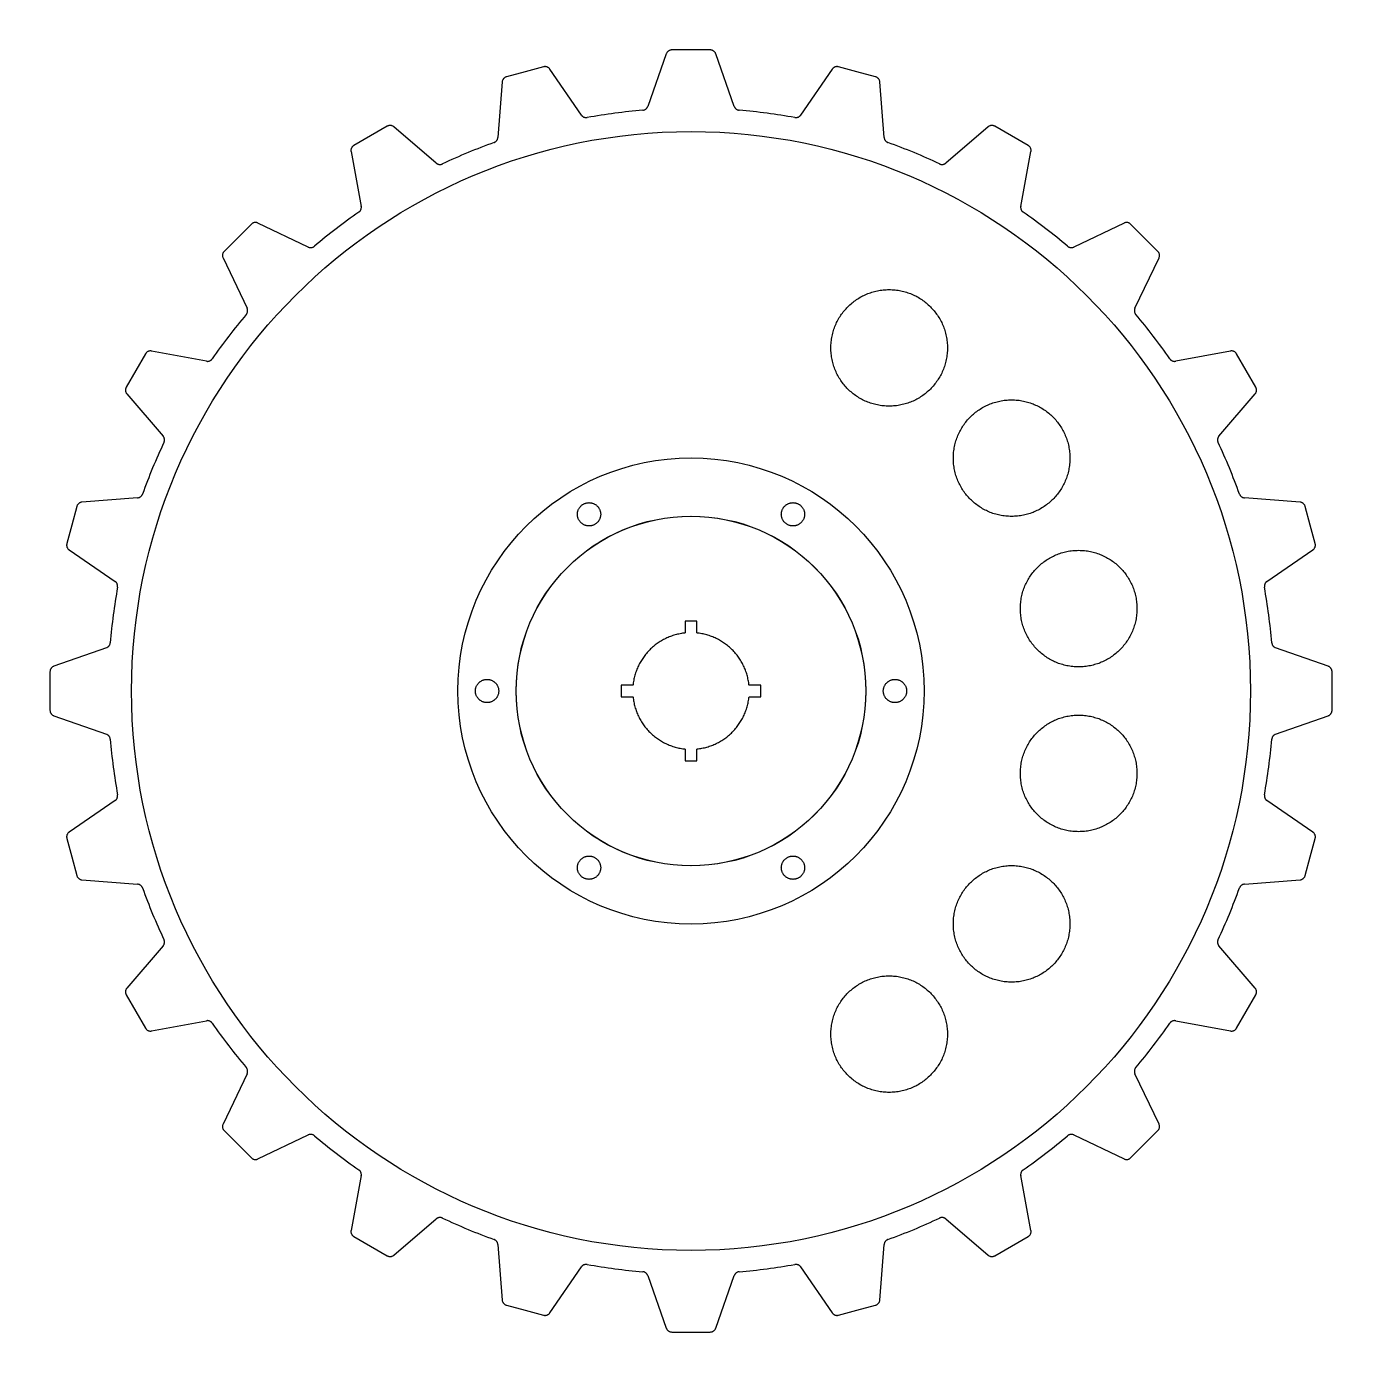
# Model space of a CAD drawing. Header units: millimetres. Extents: x 2420 to 3560, y 1362 to 2502.
import ezdxf

# ---------------------------------------------------------------- set-up
doc = ezdxf.new("R2010")
doc.units = ezdxf.units.MM
doc.linetypes.add('CENTER', pattern=[50.8, 31.75, -6.35, 6.35, -6.35])
doc.layers.get('0').update_dxf_attribs({"linetype": 'CENTER'})

# ---------------------------------------------------------------- blocks, each defined once
blk = doc.blocks.new('*U1')
at = {"ltscale": 10}
blk.add_lwpolyline([(41.4, 298.3, -0.295344), (37.1, 301.6), (21.2, 346.7, 0.318005), (16.5, 350), (0, 350), (-16.5, 350, 0.318005), (-21.2, 346.7), (-37.1, 301.6, -0.295344), (-41.4, 298.3)], format="xyb", dxfattribs=at)
at = {"linetype": 'ByBlock', "ltscale": 10}
blk.add_circle((0, -200), 150, dxfattribs=at)
blk = doc.blocks.new('*U2')
at = {"color": 0, "linetype": 'ByBlock', "lineweight": -2, "transparency": 16777216}
for p, rotation in [((2938.5, 2124.9), 14.99999999999997), ((3042.1, 2124.9), 345), ((2890.3, 2104.9), 29.99999999999999), ((3090.3, 2104.9), 330.0000000000001), ((2848.9, 2073.1), 45.00000000000001), ((3131.7, 2073.1), 314.9999999999999), ((2817.1, 2031.7), 59.99999999999999), ((3163.5, 2031.7), 300.0000000000001), ((2797.1, 1983.5), 75.00000000000001), ((3183.5, 1983.5), 285), ((2848.9, 1790.3), 135), ((3131.7, 1790.3), 225), ((2817.1, 1831.7), 120), ((2890.3, 1758.5), 150), ((3090.3, 1758.5), 210), ((3163.5, 1831.7), 240), ((2797.1, 1879.9), 105), ((2938.5, 1738.5), 165.0000000000001), ((3042.1, 1738.5), 194.9999999999999), ((3183.5, 1879.9), 255), ((2790.3, 1931.7), 90), ((2990.3, 1731.7), 180), ((3190.3, 1931.7), 270)]:
    blk.add_blockref('*U1', p, dxfattribs=dict(at, rotation=rotation))
blk.add_blockref('*U1', (2990.3, 2131.7), dxfattribs=at)
blk = doc.blocks.new('*U3')
at = {"ltscale": 10}
blk.add_circle((0, 0), 10, dxfattribs=at)
blk = doc.blocks.new('*U4')
at = {"color": 0, "linetype": 'ByBlock', "lineweight": -2, "transparency": 16777216}
for p, rotation in [((2902.8, 2083.3), 120), ((3077.8, 2083.3), 59.99999999999999), ((2815.3, 1931.7), 180), ((2902.8, 1780.1), 239.9999999999999), ((3077.8, 1780.1), 299.9999999999999)]:
    blk.add_blockref('*U3', p, dxfattribs=dict(at, rotation=rotation))
blk.add_blockref('*U3', (3165.3, 1931.7), dxfattribs=at)
blk = doc.blocks.new('*U5')
at = {"ltscale": 10}
blk.add_circle((0, 0), 50, dxfattribs=at)
blk = doc.blocks.new('*U6')
at = {"color": 0, "linetype": 'ByBlock', "lineweight": -2, "transparency": 16777216}
blk.add_blockref('*U5', (3160.3, 2226.1), dxfattribs=at)
for p, rotation in [((3265.4, 2131.5), 336), ((3322.9, 2002.4), 312), ((3322.9, 1861), 288), ((3265.4, 1731.9), 264.0000000000001), ((3160.3, 1637.3), 240)]:
    blk.add_blockref('*U5', p, dxfattribs=dict(at, rotation=rotation))
blk = doc.blocks.new('*U7')
at = {"ltscale": 10}
blk.add_lwpolyline([(4.9, -5.1), (5, 5.1), (0, 5.1), (-5, 5.1), (-5, -5.1)], dxfattribs=at)
blk = doc.blocks.new('*U8')
at = {"color": 0, "linetype": 'ByBlock', "lineweight": -2, "transparency": 16777216}
blk.add_blockref('*U7', (2990.3, 1986.6), dxfattribs=at)
for p, rotation in [((2935.4, 1931.7), 90), ((3045.2, 1931.7), 269.9999999999999), ((2990.3, 1876.8), 180)]:
    blk.add_blockref('*U7', p, dxfattribs=dict(at, rotation=rotation))

msp = doc.modelspace()

# ---------------------------------------------------------------- linework, layer by layer
at = {"color": 0, "linetype": 'Continuous', "ltscale": 10}
msp.add_circle((2990.3, 1931.7), 480, dxfattribs=at)
at = {"color": 0, "linetype": 'ByBlock', "ltscale": 10}
msp.add_circle((2990.3, 1931.7), 200, dxfattribs=at)
at = {"color": 0, "linetype": 'Continuous', "ltscale": 10}
for start, end in [(94.7471, 100.2529), (79.7471, 85.2529), (109.7471, 115.2529), (64.7471, 70.2529), (124.7471, 130.2529), (49.7471, 55.2529), (139.7471, 145.2529), (34.7471, 40.2529), (154.7471, 160.2529), (19.7471, 25.2529), (169.7471, 175.2529), (4.7471, 10.2529), (184.7471, 190.2529), (349.7471, 355.2529), (199.7471, 205.2529), (334.7471, 340.2529), (214.7471, 220.2529), (319.7471, 325.2529), (229.7471, 235.2529), (304.7471, 310.2529), (244.7471, 250.2529), (289.7471, 295.2529), (259.7471, 265.2529), (274.7471, 280.2529)]:
    msp.add_arc((2990.3, 1931.7), 500, start, end, dxfattribs=at)
at = {"color": 0, "ltscale": 10}
for start, end in [(95.7392, 174.386), (5.7392, 84.386), (185.7392, 264.386), (275.7392, 354.386)]:
    msp.add_arc((2990.3, 1931.7), 50, start, end, dxfattribs=at)

# ---------------------------------------------------------------- block references
at = {"color": 0, "linetype": 'ByBlock'}
msp.add_blockref('*U2', (0, 0), dxfattribs=at)
at = {"color": 0}
for name in ['*U6', '*U4', '*U8']:
    msp.add_blockref(name, (0, 0), dxfattribs=at)

doc.saveas('drawing.dxf')
